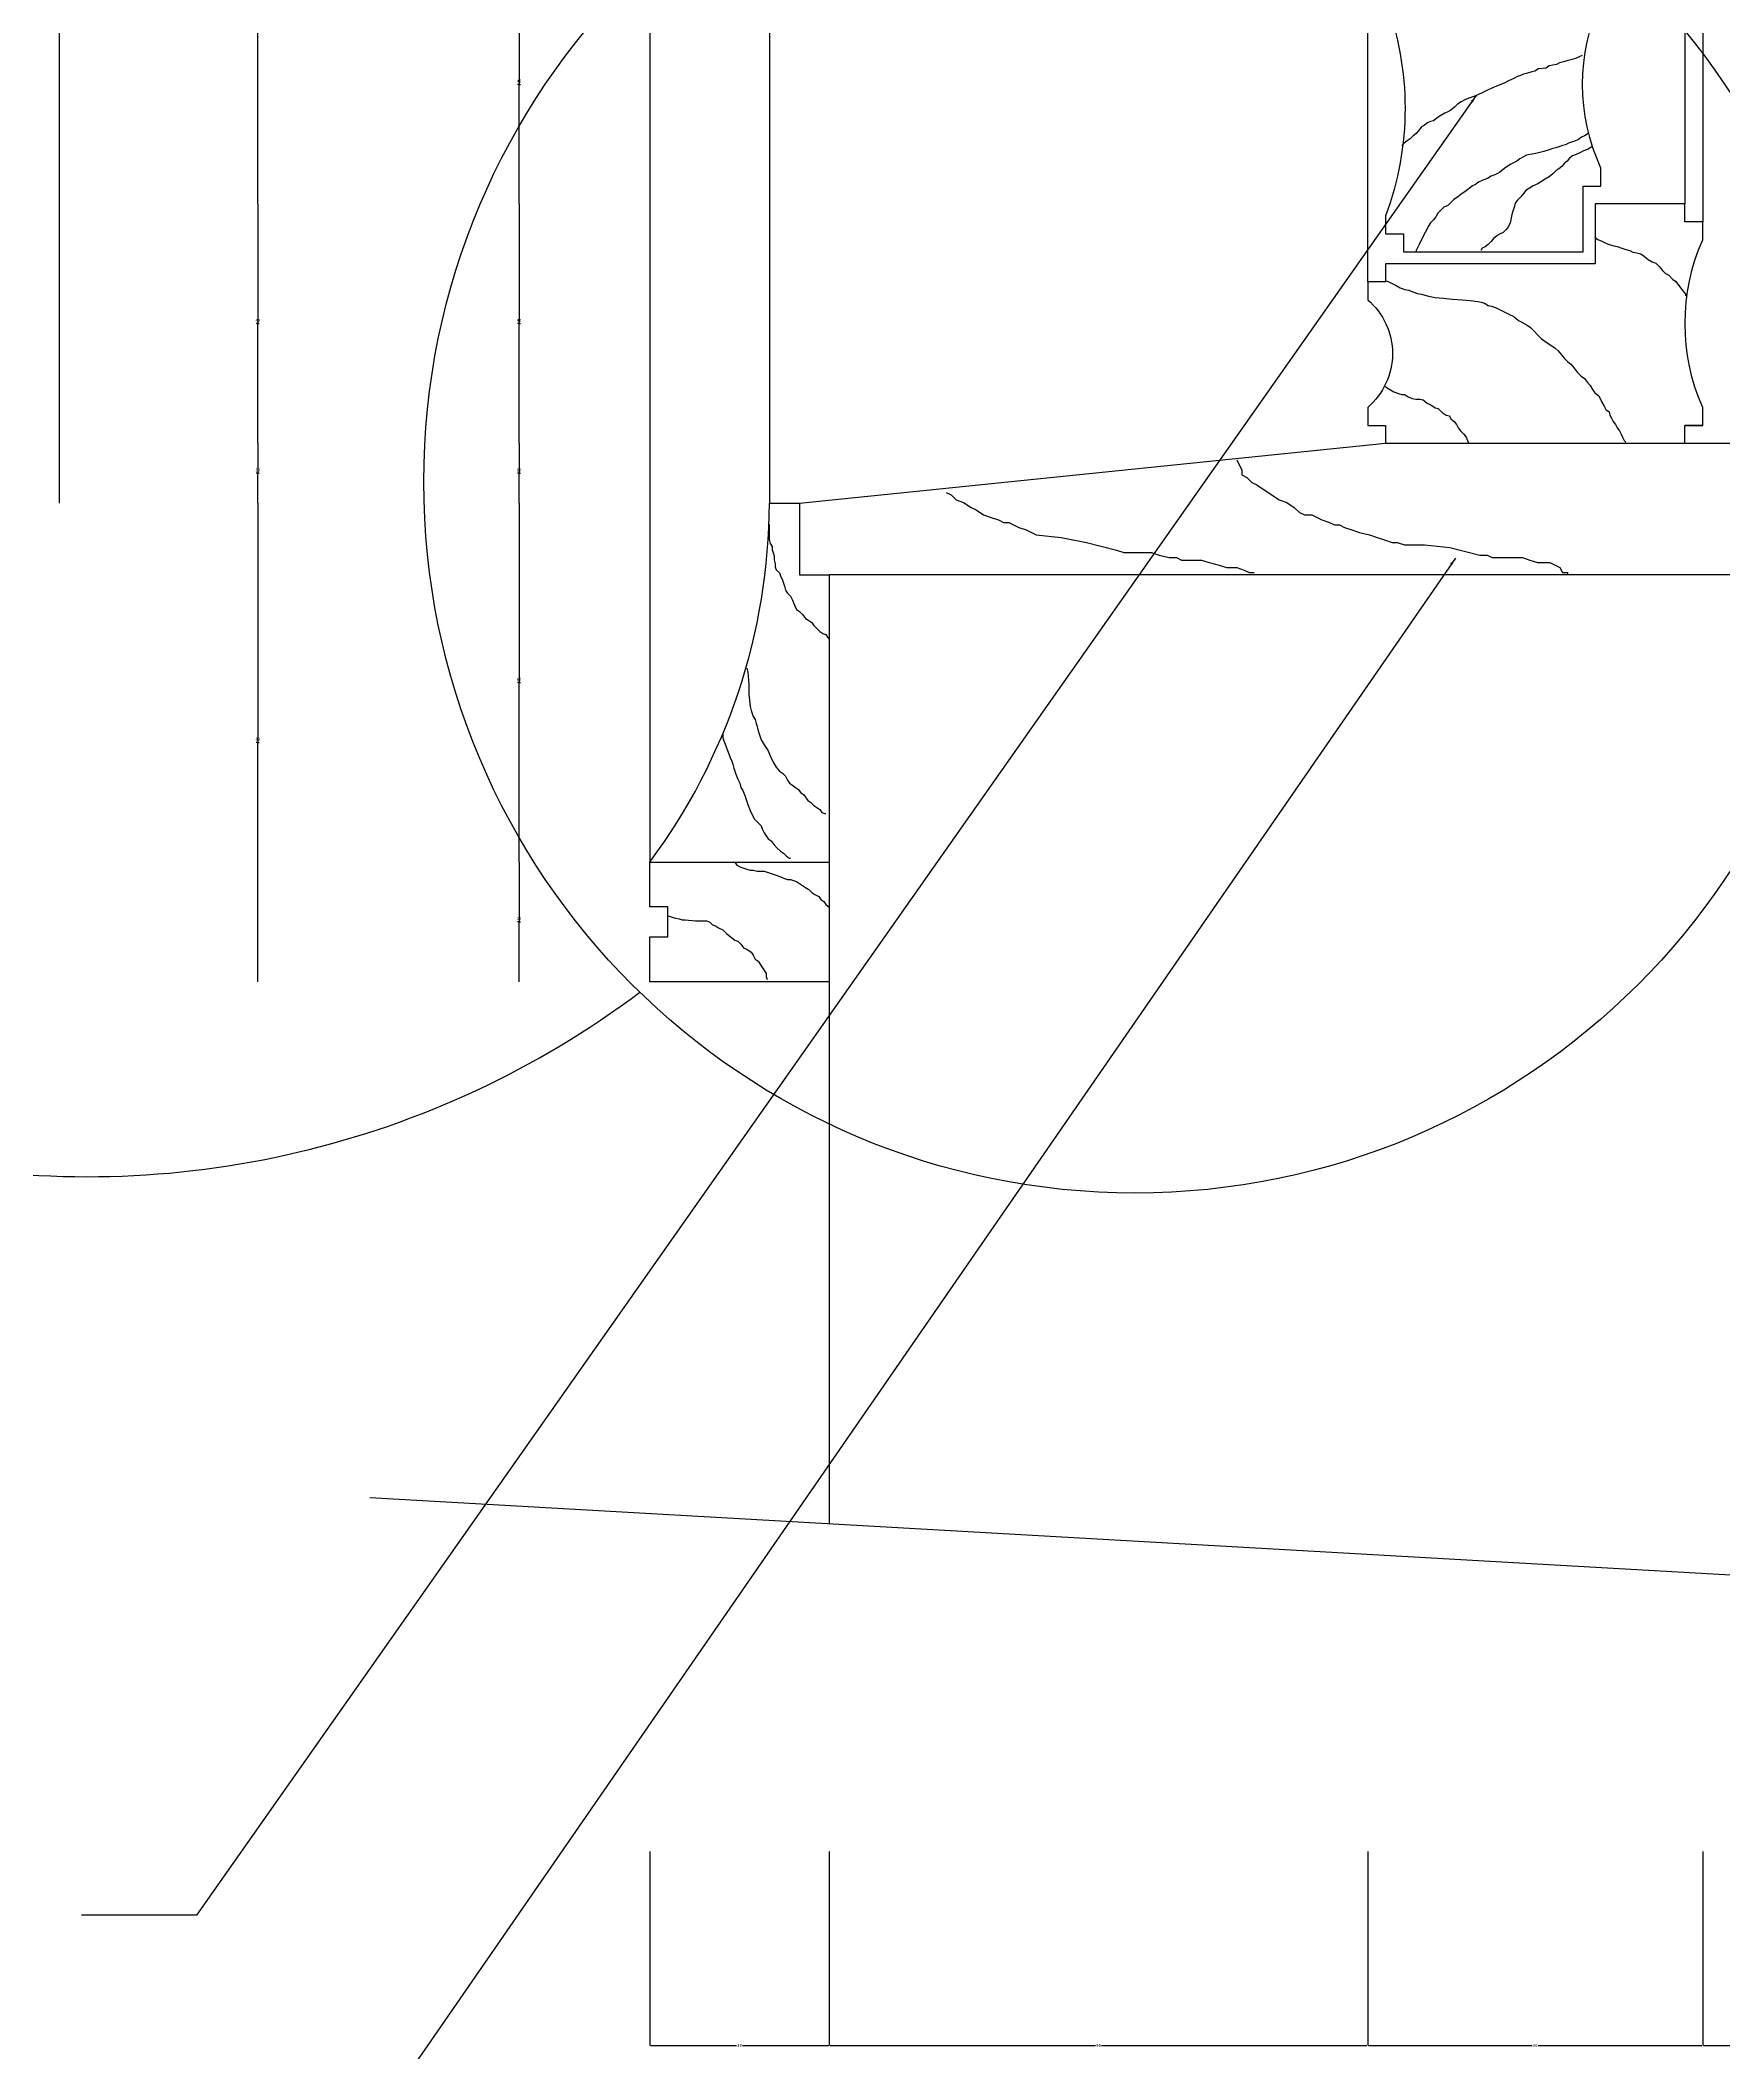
# Model space of a CAD drawing. Header units: metres. Extents: x 4 to 3597, y 195 to 4697.
# Drawn here: x 2600 to 3162, y 603 to 1276 of the extents above; entities that cross this region are included whole.
import ezdxf

# ---------------------------------------------------------------- set-up
doc = ezdxf.new("R2010")
doc.units = ezdxf.units.M
for name, color, linetype in [('2', 2, 'Continuous'), ('3', 3, 'Continuous'), ('4', 4, 'Continuous'), ('BH', 3, 'Continuous'), ('DIM', 3, 'Continuous')]:
    doc.layers.add(name, color=color, linetype=linetype)
doc.dimstyles.get("Standard").update_dxf_attribs({"dimtxt": 2.5, "dimasz": 2.5, "dimexe": 1.25, "dimexo": 0.625, "dimtad": 1, "dimcen": 2.5, "dimazin": 3, "dimtfac": 1, "dimtmove": 0, "dimatfit": 3})

# ---------------------------------------------------------------- blocks, each defined once
blk = doc.blocks.new('*D33')
for p, q in [((2606.14, 4120.92), (2606.14, 2620.92)), ((2605.89, 2620.92), (2605.64, 2620.92)), ((2606.14, 1120.92), (2606.14, 2620.92)), ((2606.14, 2620.92), (2606.14, 2620.92)), ((2606.39, 2620.92), (2606.64, 2620.92))]:
    blk.add_line(p, q)
at = {"layer": 'Defpoints'}
for p in [(2606.14, 4120.92), (2606.14, 2620.92), (2606.14, 1120.92)]:
    blk.add_point(p, dxfattribs=at)
at = {"layer": 'DIM', "insert": (2606.14, 2622.045), "char_height": 1, "attachment_point": 5}
blk.add_mtext('1500', dxfattribs=at)
blk = doc.blocks.new('*D34')
for p, q in [((2672.4, 2880.92), (2672.4, 2050.92)), ((2672.15, 2050.92), (2671.9, 2050.92)), ((2672.4, 1220.92), (2672.4, 2050.92)), ((2672.4, 2050.92), (2672.4, 2050.92)), ((2672.65, 2050.92), (2672.9, 2050.92))]:
    blk.add_line(p, q)
at = {"layer": 'Defpoints'}
for p in [(2672.4, 2880.92), (2672.4, 2050.92), (2672.4, 1220.92)]:
    blk.add_point(p, dxfattribs=at)
at = {"layer": 'DIM', "insert": (2672.4, 2052.045), "char_height": 1, "attachment_point": 5}
blk.add_mtext('0', dxfattribs=at)
blk = doc.blocks.new('*D48')
for p, q in [((2672.4, 1120.92), (2672.4, 1040.92)), ((2672.15, 1040.92), (2671.9, 1040.92)), ((2672.4, 960.92), (2672.4, 1040.92)), ((2672.4, 1040.92), (2672.4, 1040.92)), ((2672.65, 1040.92), (2672.9, 1040.92))]:
    blk.add_line(p, q)
at = {"layer": 'Defpoints'}
for p in [(2672.4, 1120.92), (2672.4, 1040.92), (2672.4, 960.92)]:
    blk.add_point(p, dxfattribs=at)
at = {"layer": 'DIM', "insert": (2672.4, 1042.045), "char_height": 1, "attachment_point": 5}
blk.add_mtext('80', dxfattribs=at)
blk = doc.blocks.new('*D49')
for p, q in [((2759.75, 1000.92), (2759.75, 980.92)), ((2759.5, 980.92), (2759.25, 980.92)), ((2759.75, 960.92), (2759.75, 980.92)), ((2759.75, 980.92), (2759.75, 980.92)), ((2760, 980.92), (2760.25, 980.92))]:
    blk.add_line(p, q)
at = {"layer": 'Defpoints'}
for p in [(2759.75, 1000.92), (2759.75, 980.92), (2759.75, 960.92)]:
    blk.add_point(p, dxfattribs=at)
at = {"layer": 'DIM', "insert": (2759.75, 982.045), "char_height": 1, "attachment_point": 5}
blk.add_mtext('20', dxfattribs=at)
blk = doc.blocks.new('*D51')
for p, q in [((2863.46, 670.17), (2863.46, 605.36)), ((3043.46, 670.17), (3043.46, 605.36)), ((2863.71, 605.36), (2952.46, 605.36)), ((2954.46, 605.36), (3043.21, 605.36))]:
    blk.add_line(p, q)
at = {"layer": 'Defpoints'}
for p in [(2863.46, 670.17), (3043.46, 670.17), (2863.46, 605.36)]:
    blk.add_point(p, dxfattribs=at)
at = {"layer": 'DIM', "insert": (2953.46, 605.36), "char_height": 1, "attachment_point": 5}
blk.add_mtext('90', dxfattribs=at)
blk = doc.blocks.new('*D52')
for p, q in [((2803.46, 670.17), (2803.46, 605.36)), ((2863.46, 670.17), (2863.46, 605.36)), ((2803.71, 605.36), (2832.46, 605.36)), ((2834.46, 605.36), (2863.21, 605.36))]:
    blk.add_line(p, q)
at = {"layer": 'Defpoints'}
for p in [(2803.46, 670.17), (2863.46, 670.17), (2803.46, 605.36)]:
    blk.add_point(p, dxfattribs=at)
at = {"layer": 'DIM', "insert": (2833.46, 605.36), "char_height": 1, "attachment_point": 5}
blk.add_mtext('30', dxfattribs=at)
blk = doc.blocks.new('*D53')
for p, q in [((3155.46, 670.17), (3155.46, 605.36)), ((3343.46, 670.17), (3343.46, 605.36)), ((3155.71, 605.36), (3248.46, 605.36)), ((3250.46, 605.36), (3343.21, 605.36))]:
    blk.add_line(p, q)
at = {"layer": 'Defpoints'}
for p in [(3155.46, 670.17), (3343.46, 670.17), (3155.46, 605.36)]:
    blk.add_point(p, dxfattribs=at)
at = {"layer": 'DIM', "insert": (3249.46, 605.36), "char_height": 1, "attachment_point": 5}
blk.add_mtext('94', dxfattribs=at)
blk = doc.blocks.new('*D54')
for p, q in [((3043.46, 670.17), (3043.46, 605.36)), ((3155.46, 670.17), (3155.46, 605.36)), ((3043.71, 605.36), (3098.46, 605.36)), ((3100.46, 605.36), (3155.21, 605.36))]:
    blk.add_line(p, q)
at = {"layer": 'Defpoints'}
for p in [(3043.46, 670.17), (3155.46, 670.17), (3043.46, 605.36)]:
    blk.add_point(p, dxfattribs=at)
at = {"layer": 'DIM', "insert": (3099.46, 605.36), "char_height": 1, "attachment_point": 5}
blk.add_mtext('56', dxfattribs=at)
blk = doc.blocks.new('*D55')
for p, q in [((2759.75, 1120.92), (2759.75, 1060.92)), ((2759.5, 1060.92), (2759.25, 1060.92)), ((2759.75, 1000.92), (2759.75, 1060.92)), ((2759.75, 1060.92), (2759.75, 1060.92)), ((2760, 1060.92), (2760.25, 1060.92))]:
    blk.add_line(p, q)
at = {"layer": 'Defpoints'}
for p in [(2759.75, 1120.92), (2759.75, 1060.92), (2759.75, 1000.92)]:
    blk.add_point(p, dxfattribs=at)
at = {"layer": 'DIM', "insert": (2759.75, 1062.045), "char_height": 1, "attachment_point": 5}
blk.add_mtext('60', dxfattribs=at)
blk = doc.blocks.new('*D56')
for p, q in [((2759.75, 1140.92), (2759.75, 1130.92)), ((2759.5, 1130.92), (2759.25, 1130.92)), ((2759.75, 1120.92), (2759.75, 1130.92)), ((2759.75, 1130.92), (2759.75, 1130.92)), ((2760, 1130.92), (2760.25, 1130.92))]:
    blk.add_line(p, q)
at = {"layer": 'Defpoints'}
for p in [(2759.75, 1140.92), (2759.75, 1130.92), (2759.75, 1120.92)]:
    blk.add_point(p, dxfattribs=at)
at = {"layer": 'DIM', "insert": (2759.75, 1132.045), "char_height": 1, "attachment_point": 5}
blk.add_mtext('10', dxfattribs=at)
blk = doc.blocks.new('*D57')
for p, q in [((2759.75, 1220.92), (2759.75, 1180.92)), ((2759.5, 1180.92), (2759.25, 1180.92)), ((2759.75, 1140.92), (2759.75, 1180.92)), ((2759.75, 1180.92), (2759.75, 1180.92)), ((2760, 1180.92), (2760.25, 1180.92))]:
    blk.add_line(p, q)
at = {"layer": 'Defpoints'}
for p in [(2759.75, 1220.92), (2759.75, 1180.92), (2759.75, 1140.92)]:
    blk.add_point(p, dxfattribs=at)
at = {"layer": 'DIM', "insert": (2759.75, 1182.045), "char_height": 1, "attachment_point": 5}
blk.add_mtext('40', dxfattribs=at)
blk = doc.blocks.new('*D58')
for p, q in [((2759.75, 1300.92), (2759.75, 1260.92)), ((2759.5, 1260.92), (2759.25, 1260.92)), ((2759.75, 1220.92), (2759.75, 1260.92)), ((2759.75, 1260.92), (2759.75, 1260.92)), ((2760, 1260.92), (2760.25, 1260.92))]:
    blk.add_line(p, q)
at = {"layer": 'Defpoints'}
for p in [(2759.75, 1300.92), (2759.75, 1260.92), (2759.75, 1220.92)]:
    blk.add_point(p, dxfattribs=at)
at = {"layer": 'DIM', "insert": (2759.75, 1262.045), "char_height": 1, "attachment_point": 5}
blk.add_mtext('40', dxfattribs=at)
blk = doc.blocks.new('*D64')
for p, q in [((2672.4, 1140.92), (2672.4, 1130.92)), ((2672.15, 1130.92), (2671.9, 1130.92)), ((2672.4, 1120.92), (2672.4, 1130.92)), ((2672.4, 1130.92), (2672.4, 1130.92)), ((2672.65, 1130.92), (2672.9, 1130.92))]:
    blk.add_line(p, q)
at = {"layer": 'Defpoints'}
for p in [(2672.4, 1140.92), (2672.4, 1130.92), (2672.4, 1120.92)]:
    blk.add_point(p, dxfattribs=at)
at = {"layer": 'DIM', "insert": (2672.4, 1132.045), "char_height": 1, "attachment_point": 5}
blk.add_mtext('10', dxfattribs=at)
blk = doc.blocks.new('*D65')
for p, q in [((2672.4, 1220.92), (2672.4, 1180.92)), ((2672.15, 1180.92), (2671.9, 1180.92)), ((2672.4, 1140.92), (2672.4, 1180.92)), ((2672.4, 1180.92), (2672.4, 1180.92)), ((2672.65, 1180.92), (2672.9, 1180.92))]:
    blk.add_line(p, q)
at = {"layer": 'Defpoints'}
for p in [(2672.4, 1220.92), (2672.4, 1180.92), (2672.4, 1140.92)]:
    blk.add_point(p, dxfattribs=at)
at = {"layer": 'DIM', "insert": (2672.4, 1182.045), "char_height": 1, "attachment_point": 5}
blk.add_mtext('40', dxfattribs=at)

msp = doc.modelspace()

# ---------------------------------------------------------------- hatches: boundary and pattern name
at = {"layer": 'BH'}
h = msp.add_hatch(dxfattribs=at)
h.set_pattern_fill('AR-CONC', scale=20)
h.paths.add_polyline_path([(2863.46, 913.39), (2863.46, 779.73), (3343.46, 752.45), (3343.46, 1096.92), (3201.37, 1096.92, -0.51)])
h.paths.add_polyline_path([(3201.37, 1096.92), (2863.46, 1096.92), (2863.46, 913.39, 0.51)])
h = msp.add_hatch(dxfattribs=at)
h.set_pattern_fill('ANSI31', scale=1000)
h.paths.add_polyline_path([(2863.46, 913.39), (2863.46, 779.73), (3343.46, 752.45), (3343.46, 1096.92), (3201.37, 1096.92, -0.51)])
h.paths.add_polyline_path([(3201.37, 1096.92), (2863.46, 1096.92), (2863.46, 913.39, 0.51)])

# ---------------------------------------------------------------- linework, layer by layer
at = {"layer": '2'}
msp.add_lwpolyline([(3343.46, 752.45), (3343.46, 1096.92), (2863.46, 1096.92), (2863.46, 779.73)], dxfattribs=at)
at = {"layer": '3'}
msp.add_line((3149.46, 2880.92), (3149.46, 1220.92), dxfattribs=at)
at = {"layer": '4'}
for p, q in [((2803.46, 4240.92), (2803.46, 1000.92)), ((2843.46, 4120.92), (2843.46, 1120.92)), ((3043.46, 1194.92), (3043.46, 2906.92)), ((3155.46, 2886.92), (3155.46, 1214.92)), ((2803.46, 1000.92), (2863.46, 1000.92))]:
    msp.add_line(p, q, dxfattribs=at)
for points in [[(3075.46, 1288.92), (3075.46, 1300.92), (3055.46, 1300.92), (3055.46, 1294.92), (3049.46, 1294.92), (3049.46, 1288.92, -0.18), (3049.46, 1216.92), (3049.46, 1210.92), (3055.46, 1210.92), (3055.46, 1210.92), (3055.46, 1204.92), (3115.46, 1204.92), (3115.46, 1226.92), (3121.46, 1226.92), (3121.46, 1232.92, -0.22), (3121.46, 1288.92), (3121.46, 1294.92), (3115.46, 1294.92), (3115.46, 1300.92), (3085.46, 1300.92), (3085.46, 1288.92), (3049.46, 1288.92)], [(3155.46, 1146.92), (3149.46, 1146.92), (3155.46, 1146.92), (3155.46, 1152.92, -0.21), (3155.46, 1208.92), (3155.46, 1214.92), (3149.46, 1214.92), (3149.46, 1220.92), (3119.46, 1220.92), (3119.46, 1200.92), (3049.46, 1200.92), (3049.46, 1194.92), (3043.46, 1194.92), (3043.46, 1188.92, -0.46), (3043.46, 1152.92), (3043.46, 1146.92), (3049.46, 1146.92), (3049.46, 1146.92), (3049.46, 1140.92), (3149.46, 1140.92), (3149.46, 1146.92)], [(2863.46, 960.92), (2803.46, 960.92), (2803.46, 975.92), (2809.46, 975.92), (2809.46, 985.92), (2803.46, 985.92), (2803.46, 1000.92, 0.16), (2843.46, 1120.92), (2853.46, 1120.92), (2853.46, 1096.92), (2863.46, 1096.92)]]:
    msp.add_lwpolyline(points, format="xyb", dxfattribs=at)
msp.add_lwpolyline([(2853.46, 1120.92), (3049.46, 1140.92), (3353.46, 1140.92)], dxfattribs=at)
at = {"layer": 'BH'}
for p, q in [((3095.57, 1264.32), (3094.56, 1263.82)), ((3096.57, 1264.57), (3095.57, 1264.32)), ((3098.33, 1265.08), (3096.57, 1264.57)), ((3099.33, 1265.33), (3098.33, 1265.08)), ((3100.59, 1266.08), (3099.33, 1265.33)), ((3103.1, 1266.33), (3100.59, 1266.08)), ((3104.1, 1267.08), (3103.1, 1266.33)), ((3106.61, 1267.59), (3104.1, 1267.08)), ((3107.62, 1268.09), (3106.61, 1267.59)), ((3109.38, 1268.59), (3107.62, 1268.09)), ((3110.38, 1268.84), (3109.38, 1268.59)), ((3111.38, 1269.09), (3110.38, 1268.84)), ((3112.89, 1269.59), (3111.38, 1269.09)), ((3114.15, 1270.09), (3112.89, 1269.59)), ((3115.15, 1270.6), (3114.15, 1270.09)), ((3080.5, 1257.55), (3078.99, 1256.8)), ((3081.76, 1258.05), (3080.5, 1257.55)), ((3083.76, 1259.05), (3081.76, 1258.05)), ((3084.77, 1259.56), (3083.76, 1259.05)), ((3086.53, 1260.31), (3084.77, 1259.56)), ((3089.04, 1261.31), (3086.53, 1260.31)), ((3090.54, 1262.07), (3089.04, 1261.31)), ((3092.3, 1262.82), (3090.54, 1262.07)), ((3093.56, 1263.57), (3092.3, 1262.82)), ((3094.56, 1263.82), (3093.56, 1263.57)), ((3069.2, 1251.28), (3067.95, 1250.52)), ((3070.21, 1251.78), (3069.2, 1251.28)), ((3071.21, 1252.28), (3070.21, 1251.78)), ((3072.47, 1253.28), (3071.21, 1252.28)), ((3073.47, 1254.29), (3072.47, 1253.28)), ((3074.73, 1255.04), (3073.47, 1254.29)), ((3075.98, 1255.79), (3074.73, 1255.04)), ((3077.24, 1256.29), (3075.98, 1255.79)), ((3078.99, 1256.8), (3077.24, 1256.29)), ((3059.66, 1244.5), (3058.66, 1243.75)), ((3060.66, 1245.76), (3059.66, 1244.5)), ((3061.42, 1246.76), (3060.66, 1245.76)), ((3062.42, 1247.26), (3061.42, 1246.76)), ((3063.43, 1248.01), (3062.42, 1247.26)), ((3064.43, 1248.52), (3063.43, 1248.01)), ((3065.44, 1248.77), (3064.43, 1248.52)), ((3066.69, 1249.77), (3065.44, 1248.77)), ((3067.95, 1250.52), (3066.69, 1249.77)), ((3117.16, 1244.5), (3115.9, 1243.75)), ((3055.64, 1241.24), (3054.89, 1240.49)), ((3056.65, 1241.99), (3055.64, 1241.24)), ((3057.65, 1242.74), (3056.65, 1241.99)), ((3058.66, 1243.75), (3057.65, 1242.74)), ((3097.83, 1237.48), (3096.57, 1237.22)), ((3099.08, 1237.73), (3097.83, 1237.48)), ((3100.59, 1237.98), (3099.08, 1237.73)), ((3102.34, 1238.48), (3100.59, 1237.98)), ((3104.1, 1238.98), (3102.34, 1238.48)), ((3105.36, 1239.48), (3104.1, 1238.98)), ((3106.36, 1239.73), (3105.36, 1239.48)), ((3107.37, 1239.98), (3106.36, 1239.73)), ((3108.62, 1240.49), (3107.37, 1239.98)), ((3109.63, 1240.74), (3108.62, 1240.49)), ((3110.63, 1241.24), (3109.63, 1240.74)), ((3111.89, 1241.74), (3110.63, 1241.24)), ((3112.89, 1241.99), (3111.89, 1241.74)), ((3113.14, 1237.48), (3111.89, 1236.97)), ((3113.89, 1242.49), (3112.89, 1241.99)), ((3114.4, 1237.98), (3113.14, 1237.48)), ((3114.9, 1243.25), (3113.89, 1242.49)), ((3115.65, 1238.73), (3114.4, 1237.98)), ((3115.9, 1243.75), (3114.9, 1243.25)), ((3117.16, 1239.23), (3115.65, 1238.73)), ((3118.41, 1239.98), (3117.16, 1239.23)), ((3086.02, 1230.7), (3084.77, 1230.2)), ((3087.53, 1231.45), (3086.02, 1230.7)), ((3088.79, 1232.46), (3087.53, 1231.45)), ((3089.79, 1233.21), (3088.79, 1232.46)), ((3091.3, 1234.21), (3089.79, 1233.21)), ((3093.31, 1235.22), (3091.3, 1234.21)), ((3094.31, 1235.97), (3093.31, 1235.22)), ((3095.57, 1236.72), (3094.31, 1235.97)), ((3096.57, 1237.22), (3095.57, 1236.72)), ((3105.36, 1230.95), (3104.1, 1229.95)), ((3106.36, 1231.96), (3105.36, 1230.95)), ((3107.37, 1232.71), (3106.36, 1231.96)), ((3108.37, 1233.46), (3107.37, 1232.71)), ((3109.12, 1234.46), (3108.37, 1233.46)), ((3110.13, 1235.22), (3109.12, 1234.46)), ((3110.88, 1236.22), (3110.13, 1235.22)), ((3111.89, 1236.97), (3110.88, 1236.22)), ((3074.73, 1224.18), (3073.47, 1223.17)), ((3075.98, 1224.93), (3074.73, 1224.18)), ((3078.49, 1226.94), (3075.98, 1224.93)), ((3079.5, 1227.44), (3078.49, 1226.94)), ((3080.5, 1228.19), (3079.5, 1227.44)), ((3082.01, 1228.94), (3080.5, 1228.19)), ((3083.51, 1229.45), (3082.01, 1228.94)), ((3084.77, 1230.2), (3083.51, 1229.45)), ((3095.57, 1224.43), (3094.56, 1223.17)), ((3096.32, 1225.43), (3095.57, 1224.43)), ((3097.57, 1226.18), (3096.32, 1225.43)), ((3098.83, 1226.94), (3097.57, 1226.18)), ((3100.34, 1227.69), (3098.83, 1226.94)), ((3101.59, 1228.44), (3100.34, 1227.69)), ((3102.85, 1229.2), (3101.59, 1228.44)), ((3104.1, 1229.95), (3102.85, 1229.2)), ((3066.94, 1217.9), (3066.19, 1216.65)), ((3068.95, 1219.91), (3066.94, 1217.9)), ((3070.21, 1220.41), (3068.95, 1219.91)), ((3071.21, 1221.42), (3070.21, 1220.41)), ((3072.21, 1222.42), (3071.21, 1221.42)), ((3073.47, 1223.17), (3072.21, 1222.42)), ((3091.8, 1217.9), (3091.55, 1216.9)), ((3092.05, 1218.91), (3091.8, 1217.9)), ((3092.55, 1220.16), (3092.05, 1218.91)), ((3092.8, 1221.17), (3092.55, 1220.16)), ((3093.56, 1222.17), (3092.8, 1221.17)), ((3094.56, 1223.17), (3093.56, 1222.17)), ((3063.18, 1212.38), (3062.17, 1210.38)), ((3063.68, 1213.39), (3063.18, 1212.38)), ((3064.43, 1214.64), (3063.68, 1213.39)), ((3065.44, 1215.65), (3064.43, 1214.64)), ((3066.19, 1216.65), (3065.44, 1215.65)), ((3087.53, 1210.88), (3086.53, 1210.13)), ((3088.79, 1211.38), (3087.53, 1210.88)), ((3089.79, 1212.38), (3088.79, 1211.38)), ((3090.54, 1213.39), (3089.79, 1212.38)), ((3091.05, 1214.64), (3090.54, 1213.39)), ((3091.3, 1215.65), (3091.05, 1214.64)), ((3091.55, 1216.9), (3091.3, 1215.65)), ((3060.66, 1207.37), (3059.66, 1205.36)), ((3059.66, 1205.36), (3059.66, 1205.11)), ((3061.17, 1208.37), (3060.66, 1207.37)), ((3061.67, 1209.37), (3061.17, 1208.37)), ((3062.17, 1210.38), (3061.67, 1209.37)), ((3081.76, 1206.11), (3081.25, 1205.36)), ((3082.76, 1206.61), (3081.76, 1206.11)), ((3083.76, 1207.37), (3082.76, 1206.61)), ((3084.77, 1208.37), (3083.76, 1207.37)), ((3085.52, 1209.37), (3084.77, 1208.37)), ((3086.53, 1210.13), (3085.52, 1209.37)), ((3119.39, 1209.85), (3120.45, 1209.05)), ((3120.45, 1209.05), (3121.78, 1208.52)), ((3121.78, 1208.52), (3122.84, 1207.99)), ((3122.84, 1207.99), (3123.9, 1207.46)), ((3123.9, 1207.46), (3125.76, 1206.93)), ((3125.76, 1206.93), (3126.83, 1206.66)), ((3126.83, 1206.66), (3128.42, 1206.13)), ((3128.42, 1206.13), (3129.48, 1205.87)), ((3129.48, 1205.87), (3131.08, 1205.34)), ((3131.08, 1205.34), (3132.14, 1204.8)), ((3132.14, 1204.8), (3133.47, 1204.54)), ((3133.47, 1204.54), (3134.8, 1204.27)), ((3134.8, 1204.27), (3135.86, 1203.48)), ((3135.86, 1203.48), (3137.19, 1202.42)), ((3137.19, 1202.42), (3138.52, 1201.62)), ((3138.52, 1201.62), (3139.84, 1201.09)), ((3139.84, 1201.09), (3140.91, 1200.03)), ((3140.91, 1200.03), (3141.97, 1198.7)), ((3141.97, 1198.7), (3143.03, 1197.64)), ((3143.03, 1197.64), (3144.09, 1197.11)), ((3144.09, 1197.11), (3145.42, 1195.78)), ((3049.78, 1195.25), (3051.37, 1194.45)), ((3051.37, 1194.45), (3052.97, 1193.65)), ((3052.97, 1193.65), (3054.3, 1192.86)), ((3054.3, 1192.86), (3055.89, 1192.33)), ((3055.89, 1192.33), (3057.22, 1192.06)), ((3057.22, 1192.06), (3058.55, 1191.53)), ((3058.55, 1191.53), (3060.14, 1191)), ((3060.14, 1191), (3061.47, 1190.73)), ((3061.47, 1190.73), (3063.33, 1190.2)), ((3145.42, 1195.78), (3146.49, 1194.98)), ((3146.49, 1194.98), (3148.08, 1192.86)), ((3148.08, 1192.86), (3148.88, 1191.8)), ((3148.88, 1191.8), (3149.67, 1190.73)), ((3149.67, 1190.73), (3149.67, 1190.2)), ((3063.33, 1190.2), (3065.99, 1189.67)), ((3065.99, 1189.67), (3068.64, 1189.41)), ((3068.64, 1189.41), (3071.83, 1189.14)), ((3071.83, 1189.14), (3075.02, 1188.87)), ((3075.02, 1188.87), (3077.68, 1188.61)), ((3077.68, 1188.61), (3080.33, 1188.34)), ((3080.33, 1188.34), (3081.4, 1188.08)), ((3081.4, 1188.08), (3082.46, 1187.81)), ((3082.46, 1187.81), (3083.79, 1187.02)), ((3083.79, 1187.02), (3084.85, 1186.75)), ((3084.85, 1186.75), (3086.44, 1186.22)), ((3086.44, 1186.22), (3087.51, 1185.69)), ((3087.51, 1185.69), (3089.1, 1184.89)), ((3089.1, 1184.89), (3090.69, 1184.1)), ((3090.69, 1184.1), (3092.29, 1183.3)), ((3092.29, 1183.3), (3093.88, 1181.97)), ((3093.88, 1181.97), (3094.94, 1181.44)), ((3094.94, 1181.44), (3096.8, 1180.38)), ((3096.8, 1180.38), (3097.87, 1179.58)), ((3097.87, 1179.58), (3099.2, 1178.26)), ((3099.2, 1178.26), (3100.26, 1177.19)), ((3100.26, 1177.19), (3101.59, 1175.87)), ((3101.59, 1175.87), (3103.45, 1174.54)), ((3103.45, 1174.54), (3105.04, 1173.48)), ((3105.04, 1173.48), (3106.1, 1172.68)), ((3106.1, 1172.68), (3107.17, 1171.88)), ((3107.17, 1171.88), (3109.29, 1169.23)), ((3109.29, 1169.23), (3110.35, 1168.17)), ((3110.35, 1168.17), (3111.42, 1167.37)), ((3111.42, 1167.37), (3112.48, 1166.04)), ((3112.48, 1166.04), (3113.54, 1164.71)), ((3113.54, 1164.71), (3114.87, 1163.39)), ((3114.87, 1163.39), (3115.93, 1162.59)), ((3049.25, 1159.94), (3050.58, 1159.14)), ((3050.58, 1159.14), (3052.17, 1158.08)), ((3052.17, 1158.08), (3053.77, 1157.55)), ((3053.77, 1157.55), (3054.83, 1157.28)), ((3054.83, 1157.28), (3055.89, 1157.28)), ((3055.89, 1157.28), (3056.95, 1156.48)), ((3115.93, 1162.59), (3117, 1161.26)), ((3117, 1161.26), (3117.79, 1160.2)), ((3117.79, 1160.2), (3118.59, 1158.87)), ((3118.59, 1158.87), (3119.39, 1157.81)), ((3119.39, 1157.81), (3120.72, 1156.75)), ((3120.72, 1156.75), (3121.78, 1154.63)), ((3056.95, 1156.48), (3058.28, 1155.95)), ((3058.28, 1155.95), (3059.61, 1155.69)), ((3059.61, 1155.69), (3060.94, 1155.69)), ((3060.94, 1155.69), (3062, 1155.42)), ((3062, 1155.42), (3063.33, 1154.36)), ((3063.33, 1154.36), (3064.92, 1153.56)), ((3064.92, 1153.56), (3065.99, 1152.77)), ((3065.99, 1152.77), (3067.05, 1152.5)), ((3067.05, 1152.5), (3068.38, 1151.17)), ((3068.38, 1151.17), (3069.71, 1150.38)), ((3069.71, 1150.38), (3070.77, 1150.11)), ((3070.77, 1150.11), (3071.3, 1149.05)), ((3121.78, 1154.63), (3122.57, 1153.3)), ((3122.57, 1153.3), (3123.11, 1152.24)), ((3123.11, 1152.24), (3124.17, 1151.44)), ((3124.17, 1151.44), (3124.43, 1150.38)), ((3124.43, 1150.38), (3124.97, 1149.32)), ((3071.3, 1149.05), (3072.36, 1148.25)), ((3072.36, 1148.25), (3073.16, 1147.19)), ((3073.16, 1147.19), (3073.69, 1146.13)), ((3073.69, 1146.13), (3074.49, 1145.07)), ((3074.49, 1145.07), (3075.55, 1144.01)), ((3075.55, 1144.01), (3076.35, 1142.94)), ((3124.97, 1149.32), (3125.5, 1148.25)), ((3125.5, 1148.25), (3126.29, 1147.19)), ((3126.29, 1147.19), (3126.83, 1146.13)), ((3126.83, 1146.13), (3127.62, 1145.07)), ((3127.62, 1145.07), (3128.15, 1144.01)), ((3128.15, 1144.01), (3128.69, 1142.94)), ((3076.35, 1142.94), (3076.88, 1141.88)), ((3076.88, 1141.88), (3077.14, 1141.09)), ((3128.69, 1142.94), (3129.22, 1141.88)), ((3129.22, 1141.88), (3129.75, 1141.35)), ((2999.66, 1135.39), (3000.5, 1133.72)), ((3000.5, 1133.72), (3001.34, 1132.04)), ((3001.34, 1132.04), (3001.34, 1130.37)), ((3001.34, 1130.37), (3003.01, 1129.53)), ((2902.48, 1124.51), (2904.16, 1123.67)), ((2904.16, 1123.67), (2905.83, 1122)), ((3003.01, 1129.53), (3004.69, 1127.86)), ((3004.69, 1127.86), (3006.36, 1127.02)), ((3006.36, 1127.02), (3008.88, 1125.35)), ((3008.88, 1125.35), (3011.39, 1123.67)), ((3011.39, 1123.67), (3013.9, 1122)), ((2905.83, 1122), (2908.35, 1121.16)), ((2908.35, 1121.16), (2910.86, 1119.49)), ((2910.86, 1119.49), (2912.54, 1118.65)), ((2912.54, 1118.65), (2915.05, 1116.97)), ((2915.05, 1116.97), (2917.56, 1116.14)), ((3013.9, 1122), (3016.42, 1121.16)), ((3016.42, 1121.16), (3018.93, 1119.49)), ((3018.93, 1119.49), (3020.61, 1117.81)), ((3020.61, 1117.81), (3022.28, 1116.97)), ((3022.28, 1116.97), (3024.79, 1116.97)), ((3024.79, 1116.97), (3028.15, 1115.3)), ((2843.38, 1113.81), (2843.38, 1108.74)), ((2917.56, 1116.14), (2920.08, 1115.3)), ((2920.08, 1115.3), (2921.75, 1114.46)), ((2921.75, 1114.46), (2923.43, 1114.46)), ((2923.43, 1114.46), (2926.78, 1112.79)), ((2926.78, 1112.79), (2929.29, 1111.95)), ((2929.29, 1111.95), (2932.64, 1110.28)), ((2932.64, 1110.28), (2941.02, 1109.44)), ((3028.15, 1115.3), (3030.66, 1114.46)), ((3030.66, 1114.46), (3032.33, 1113.63)), ((3032.33, 1113.63), (3034.01, 1113.63)), ((3034.01, 1113.63), (3035.68, 1112.79)), ((3035.68, 1112.79), (3038.2, 1111.95)), ((3038.2, 1111.95), (3040.71, 1111.11)), ((3040.71, 1111.11), (3044.06, 1110.28)), ((3044.06, 1110.28), (3046.58, 1109.44)), ((2843.38, 1108.74), (2843.72, 1107.39)), ((2843.72, 1107.39), (2844.39, 1106.37)), ((2844.39, 1106.37), (2844.39, 1105.36)), ((2844.39, 1105.36), (2844.73, 1104.34)), ((2844.73, 1104.34), (2845.07, 1103.33)), ((2845.07, 1103.33), (2845.07, 1101.98)), ((2941.02, 1109.44), (2949.4, 1107.76)), ((2949.4, 1107.76), (2959.45, 1105.25)), ((2959.45, 1105.25), (2961.96, 1104.42)), ((2961.96, 1104.42), (2971.18, 1104.42)), ((2971.18, 1104.42), (2973.69, 1103.58)), ((2973.69, 1103.58), (2977.04, 1102.74)), ((3046.58, 1109.44), (3049.09, 1108.6)), ((3049.09, 1108.6), (3051.6, 1107.76)), ((3051.6, 1107.76), (3053.28, 1107.76)), ((3053.28, 1107.76), (3055.79, 1106.93)), ((3055.79, 1106.93), (3062.49, 1106.93)), ((3062.49, 1106.93), (3070.87, 1106.09)), ((3070.87, 1106.09), (3080.92, 1103.58)), ((3080.92, 1103.58), (3083.44, 1103.58)), ((3083.44, 1103.58), (3085.11, 1102.74)), ((2845.07, 1101.98), (2845.41, 1100.62)), ((2845.41, 1100.62), (2845.41, 1099.61)), ((2845.41, 1099.61), (2845.75, 1098.6)), ((2845.75, 1098.6), (2846.76, 1097.58)), ((2846.76, 1097.58), (2847.1, 1096.57)), ((2847.1, 1096.57), (2847.78, 1095.22)), ((2977.04, 1102.74), (2979.56, 1102.74)), ((2979.56, 1102.74), (2981.23, 1101.9)), ((2981.23, 1101.9), (2987.93, 1101.9)), ((2987.93, 1101.9), (2990.45, 1101.07)), ((2990.45, 1101.07), (2993.8, 1100.23)), ((2993.8, 1100.23), (2996.31, 1099.39)), ((2996.31, 1099.39), (2999.66, 1099.39)), ((2999.66, 1099.39), (3002.17, 1098.56)), ((3002.17, 1098.56), (3003.85, 1097.72)), ((3003.85, 1097.72), (3005.53, 1097.72)), ((3085.11, 1102.74), (3095.17, 1102.74)), ((3095.17, 1102.74), (3097.68, 1101.9)), ((3097.68, 1101.9), (3100.19, 1101.07)), ((3100.19, 1101.07), (3104.38, 1101.07)), ((3104.38, 1101.07), (3107.73, 1099.39)), ((3107.73, 1099.39), (3108.57, 1097.72)), ((3108.57, 1097.72), (3110.24, 1097.72)), ((3110.24, 1097.72), (3110.24, 1096.88)), ((2847.78, 1095.22), (2848.11, 1094.2)), ((2848.11, 1094.2), (2848.45, 1093.19)), ((2848.45, 1093.19), (2848.79, 1091.83)), ((2848.79, 1091.83), (2849.47, 1090.82)), ((2849.47, 1090.82), (2850.48, 1089.81)), ((2850.48, 1089.81), (2851.16, 1088.45)), ((2851.16, 1088.45), (2851.83, 1086.76)), ((2851.83, 1086.76), (2852.51, 1085.41)), ((2852.51, 1085.41), (2853.53, 1084.74)), ((2853.53, 1084.74), (2854.54, 1083.72)), ((2854.54, 1083.72), (2855.56, 1082.37)), ((2855.56, 1082.37), (2856.57, 1081.69)), ((2856.57, 1081.69), (2857.59, 1081.02)), ((2857.59, 1081.02), (2858.26, 1080)), ((2858.26, 1080), (2859.28, 1078.99)), ((2859.28, 1078.99), (2860.29, 1077.97)), ((2860.29, 1077.97), (2861.31, 1077.3)), ((2861.31, 1077.3), (2862.32, 1076.96)), ((2862.32, 1076.96), (2863, 1075.95)), ((2863, 1075.95), (2863.34, 1075.61)), ((2835.94, 1065.8), (2836.27, 1064.45)), ((2836.27, 1064.45), (2836.61, 1060.4)), ((2836.61, 1060.4), (2836.61, 1057.02)), ((2836.61, 1057.02), (2836.95, 1052.96)), ((2836.95, 1052.96), (2837.29, 1051.61)), ((2837.29, 1051.61), (2837.63, 1050.59)), ((2837.63, 1050.59), (2837.97, 1049.58)), ((2837.97, 1049.58), (2838.64, 1048.56)), ((2827.82, 1043.83), (2827.82, 1042.48)), ((2827.82, 1042.48), (2828.15, 1041.46)), ((2838.64, 1048.56), (2838.98, 1047.21)), ((2838.98, 1047.21), (2839.32, 1046.2)), ((2839.32, 1046.2), (2839.66, 1044.85)), ((2839.66, 1044.85), (2839.99, 1043.83)), ((2839.99, 1043.83), (2840.33, 1042.82)), ((2840.33, 1042.82), (2840.67, 1041.8)), ((2828.15, 1041.46), (2828.83, 1039.77)), ((2828.83, 1039.77), (2829.17, 1038.76)), ((2829.17, 1038.76), (2829.85, 1037.07)), ((2829.85, 1037.07), (2830.18, 1036.06)), ((2830.18, 1036.06), (2830.86, 1034.7)), ((2840.67, 1041.8), (2841.69, 1040.11)), ((2841.69, 1040.11), (2843.04, 1038.08)), ((2843.04, 1038.08), (2843.72, 1036.39)), ((2843.72, 1036.39), (2844.73, 1034.37)), ((2830.86, 1034.7), (2831.2, 1033.69)), ((2831.2, 1033.69), (2831.54, 1032.34)), ((2831.54, 1032.34), (2831.88, 1031.32)), ((2831.88, 1031.32), (2832.21, 1030.31)), ((2832.21, 1030.31), (2832.89, 1028.62)), ((2844.73, 1034.37), (2845.75, 1032.68)), ((2845.75, 1032.68), (2846.76, 1031.32)), ((2846.76, 1031.32), (2847.78, 1030.65)), ((2847.78, 1030.65), (2848.79, 1029.63)), ((2848.79, 1029.63), (2849.47, 1028.28)), ((2832.89, 1028.62), (2833.57, 1027.27)), ((2833.57, 1027.27), (2833.91, 1025.91)), ((2833.91, 1025.91), (2834.58, 1024.9)), ((2834.58, 1024.9), (2835.26, 1023.21)), ((2835.26, 1023.21), (2835.6, 1022.2)), ((2835.6, 1022.2), (2835.94, 1021.18)), ((2849.47, 1028.28), (2850.14, 1027.27)), ((2850.14, 1027.27), (2851.16, 1026.59)), ((2851.16, 1026.59), (2852.17, 1025.91)), ((2852.17, 1025.91), (2853.19, 1025.24)), ((2853.19, 1025.24), (2853.86, 1024.22)), ((2853.86, 1024.22), (2854.88, 1023.55)), ((2854.88, 1023.55), (2856.23, 1021.52)), ((2835.94, 1021.18), (2836.27, 1020.17)), ((2836.27, 1020.17), (2836.95, 1018.14)), ((2836.95, 1018.14), (2838.3, 1015.43)), ((2838.3, 1015.43), (2839.32, 1014.42)), ((2856.23, 1021.52), (2857.25, 1020.84)), ((2857.25, 1020.84), (2858.26, 1019.83)), ((2858.26, 1019.83), (2859.28, 1019.15)), ((2859.28, 1019.15), (2860.29, 1018.48)), ((2860.29, 1018.48), (2860.97, 1017.46)), ((2860.97, 1017.46), (2861.98, 1017.12)), ((2861.98, 1017.12), (2862.32, 1017.12)), ((2839.32, 1014.42), (2840.67, 1013.07)), ((2840.67, 1013.07), (2841.01, 1012.05)), ((2841.01, 1012.05), (2841.69, 1010.7)), ((2841.69, 1010.7), (2843.04, 1008.67)), ((2843.04, 1008.67), (2844.05, 1008)), ((2844.05, 1008), (2845.07, 1006.65)), ((2845.07, 1006.65), (2846.08, 1005.63)), ((2846.08, 1005.63), (2847.1, 1004.62)), ((2847.1, 1004.62), (2848.11, 1003.94)), ((2848.11, 1003.94), (2849.13, 1002.93)), ((2849.13, 1002.93), (2850.14, 1002.25)), ((2850.14, 1002.25), (2850.48, 1002.25)), ((2831.88, 1000.9), (2832.55, 999.88)), ((2832.55, 999.88), (2833.91, 999.21)), ((2833.91, 999.21), (2834.92, 998.87)), ((2834.92, 998.87), (2835.94, 998.53)), ((2835.94, 998.53), (2836.95, 998.19)), ((2836.95, 998.19), (2837.97, 998.19)), ((2837.97, 998.19), (2839.32, 997.86)), ((2839.32, 997.86), (2841.69, 997.86)), ((2841.69, 997.86), (2842.7, 997.52)), ((2842.7, 997.52), (2843.72, 997.18)), ((2843.72, 997.18), (2845.75, 996.5)), ((2845.75, 996.5), (2847.44, 995.83)), ((2847.44, 995.83), (2848.45, 995.49)), ((2848.45, 995.49), (2849.47, 995.15)), ((2849.47, 995.15), (2850.48, 995.15)), ((2850.48, 995.15), (2851.5, 994.81)), ((2851.5, 994.81), (2852.51, 994.48)), ((2852.51, 994.48), (2853.53, 993.8)), ((2853.53, 993.8), (2854.54, 993.12)), ((2854.54, 993.12), (2855.56, 992.45)), ((2855.56, 992.45), (2856.57, 991.77)), ((2856.57, 991.77), (2857.59, 990.76)), ((2857.59, 990.76), (2858.6, 990.08)), ((2858.6, 990.08), (2859.95, 989.4)), ((2859.95, 989.4), (2860.63, 988.39)), ((2809.55, 982.98), (2810.56, 982.64)), ((2810.56, 982.64), (2811.58, 982.31)), ((2811.58, 982.31), (2813.27, 981.97)), ((2813.27, 981.97), (2814.29, 981.63)), ((2860.63, 988.39), (2861.64, 987.71)), ((2861.64, 987.71), (2862.32, 986.7)), ((2862.32, 986.7), (2863.34, 986.02)), ((2814.29, 981.63), (2815.3, 981.63)), ((2815.3, 981.63), (2818.68, 981.29)), ((2818.68, 981.29), (2822.4, 981.29)), ((2822.4, 981.29), (2823.42, 980.95)), ((2823.42, 980.95), (2824.43, 979.94)), ((2824.43, 979.94), (2825.45, 979.6)), ((2825.45, 979.6), (2826.46, 978.92)), ((2826.46, 978.92), (2827.82, 978.25)), ((2827.82, 978.25), (2829.17, 976.9)), ((2829.17, 976.9), (2831.88, 974.87)), ((2831.88, 974.87), (2832.89, 974.53)), ((2832.89, 974.53), (2833.91, 973.52)), ((2833.91, 973.52), (2834.92, 972.16)), ((2834.92, 972.16), (2835.94, 971.83)), ((2835.94, 971.83), (2837.29, 970.81)), ((2837.29, 970.81), (2837.97, 969.8)), ((2837.97, 969.8), (2838.64, 968.44)), ((2838.64, 968.44), (2839.66, 967.77)), ((2839.66, 967.77), (2842.36, 963.71)), ((2842.36, 963.71), (2842.36, 962.7)), ((2842.36, 962.7), (2842.7, 961.68))]:
    msp.add_line(p, q, dxfattribs=at)
at = {"layer": 'DIM'}
msp.add_line((2709.83, 788.46), (3494.44, 743.87), dxfattribs=at)
msp.add_lwpolyline([(2275.29, 814.51, -0.22), (2559.47, 900.9, 0.21), (2800.08, 957.44)], format="xyb", dxfattribs=at)
msp.add_circle((2965.66, 1128.05), 237.75, dxfattribs=at)

# ---------------------------------------------------------------- dimensions: what is measured, and where the dimension line sits
for base, p1, p2, text, picture, middle in [((2606.14, 2620.92), (2606.14, 4120.92), (2606.14, 1120.92), '1500', '*D33', (2606.14, 2622.045)), ((2759.75, 1260.92), (2759.75, 1300.92), (2759.75, 1220.92), '40', '*D58', (2759.75, 1262.045)), ((2672.4, 1180.92), (2672.4, 1220.92), (2672.4, 1140.92), '40', '*D65', (2672.4, 1182.045)), ((2759.75, 1180.92), (2759.75, 1220.92), (2759.75, 1140.92), '40', '*D57', (2759.75, 1182.045)), ((2672.4, 1130.92), (2672.4, 1140.92), (2672.4, 1120.92), '10', '*D64', (2672.4, 1132.045)), ((2759.75, 1130.92), (2759.75, 1140.92), (2759.75, 1120.92), '10', '*D56', (2759.75, 1132.045)), ((2672.4, 1040.92), (2672.4, 1120.92), (2672.4, 960.92), '80', '*D48', (2672.4, 1042.045)), ((2759.75, 1060.92), (2759.75, 1120.92), (2759.75, 1000.92), '60', '*D55', (2759.75, 1062.045)), ((2759.75, 980.92), (2759.75, 1000.92), (2759.75, 960.92), '20', '*D49', (2759.75, 982.045)), ((2803.46, 605.36), (2803.46, 670.17), (2863.46, 670.17), '30', '*D52', (2833.46, 605.36)), ((2863.46, 605.36), (2863.46, 670.17), (3043.46, 670.17), '90', '*D51', (2953.46, 605.36)), ((3043.46, 605.36), (3043.46, 670.17), (3155.46, 670.17), '56', '*D54', (3099.46, 605.36)), ((3155.46, 605.36), (3155.46, 670.17), (3343.46, 670.17), '94', '*D53', (3249.46, 605.36))]:
    dim = msp.add_linear_dim(base=base, p1=p1, p2=p2, text=text, dimstyle='Standard', dxfattribs=at)
    dim.commit()
    dim.dimension.update_dxf_attribs({"geometry": picture, "text_midpoint": middle})
dim = msp.add_linear_dim(base=(2672.4, 2050.92), p1=(2672.4, 2880.92), p2=(2672.4, 1220.92), dimstyle='Standard', dxfattribs=at)
dim.commit()
dim.dimension.update_dxf_attribs({"geometry": '*D34', "text_midpoint": (2672.4, 2052.045)})

# ---------------------------------------------------------------- leaders
for points in [[(3079.75, 1257.17), (2651.95, 648.84), (2613.44, 648.84)], [(3072.8, 1102.52), (2662.54, 508.9), (2613.44, 508.9)]]:
    msp.add_leader(points, dimstyle='Standard', dxfattribs=at)

doc.saveas('drawing.dxf')
